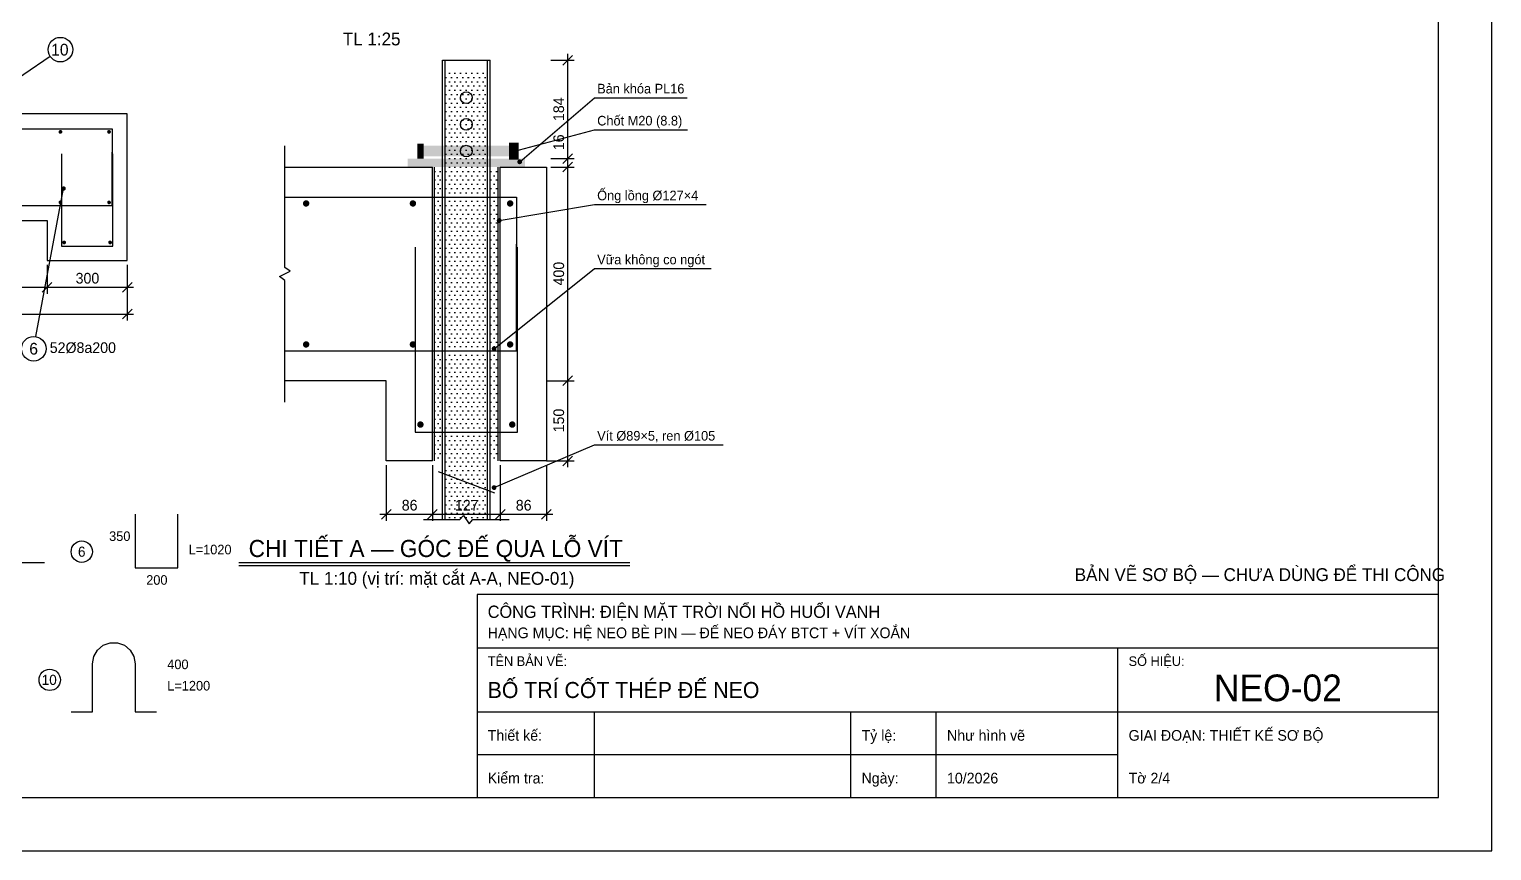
# Model space of a CAD drawing. Extents: x 0 to 45000, y 0 to 7425.
# Drawn here: x 15154 to 22000, y 0 to 3845 of the extents above; entities that cross this region are included whole.
import ezdxf

# ---------------------------------------------------------------- set-up
doc = ezdxf.new("R2010")
doc.units = 0
doc.header["$LTSCALE"] = 25
for name, color, linetype in [('BT', 7, 'CONTINUOUS'), ('BT_N', 7, 'CONTINUOUS'), ('BUN', 32, 'CONTINUOUS'), ('DIM', 8, 'CONTINUOUS'), ('KHUNG', 7, 'CONTINUOUS'), ('KHUNG_M', 7, 'CONTINUOUS'), ('TEXT', 7, 'CONTINUOUS'), ('THEP', 1, 'CONTINUOUS'), ('THEPHINH', 5, 'CONTINUOUS'), ('VUA', 8, 'CONTINUOUS')]:
    doc.layers.add(name, color=color, linetype=linetype)
doc.styles.add('VN', font='arial.ttf', dxfattribs={"width": 0.95})

msp = doc.modelspace()

# ---------------------------------------------------------------- linework, layer by layer
at = {"layer": 'BT'}
msp.add_line((16350, 3200), (17041.2, 3200), dxfattribs=at)
msp.add_lwpolyline([(12487.5, 2762.5), (12862.5, 2762.5), (12862.5, 2950), (15237.5, 2950), (15237.5, 2762.5), (15612.5, 2762.5), (15612.5, 3450), (12487.5, 3450)], close=True, dxfattribs=at)
for points in [[(17358.8, 3200), (17575, 3200), (17575, 1825), (17358.8, 1825)], [(17041.2, 1825), (16825, 1825), (16825, 2200), (16350, 2200)]]:
    msp.add_lwpolyline(points, dxfattribs=at)
at = {"layer": 'BT_N'}
msp.add_lwpolyline([(16350, 2100), (16350, 2670), (16325, 2687.5), (16375, 2712.5), (16350, 2730), (16350, 3300)], dxfattribs=at)
at = {"layer": 'BUN'}
for p, q in [((17575, 2200), (17700, 2200)), ((17575, 1825), (17700, 1825))]:
    msp.add_line(p, q, dxfattribs=at)
at = {"layer": 'DIM'}
for p, q in [((15252.5, 3717.7), (14987.5, 3537.5)), ((17595, 3700), (17705, 3700)), ((17652.5, 3677.5), (17697.5, 3722.5)), ((17675, 3210), (17675, 3730)), ((17450, 3225), (17800, 3525)), ((17800, 3525), (18234, 3525)), ((17425, 3275), (17800, 3375)), ((17800, 3375), (18234.9, 3375)), ((17595, 3240), (17705, 3240)), ((17595, 3240), (17705, 3240)), ((17652.5, 3217.5), (17697.5, 3262.5)), ((17652.5, 3217.5), (17697.5, 3262.5)), ((17652.5, 3177.5), (17697.5, 3222.5)), ((17652.5, 3177.5), (17697.5, 3222.5)), ((17675, 3170), (17675, 3270)), ((17675, 2170), (17675, 3230)), ((17595, 3200), (17705, 3200)), ((17595, 3200), (17705, 3200)), ((15185.6, 2406.5), (15315, 3100)), ((17353.8, 2950), (17800, 3025)), ((17800, 3025), (18322.1, 3025)), ((15237.5, 2742.5), (15237.5, 2607.5)), ((15237.5, 2742.5), (15237.5, 2607.5)), ((15612.5, 2742.5), (15612.5, 2607.5)), ((15612.5, 2742.5), (15612.5, 2482.5)), ((17330, 2350), (17800, 2725)), ((17800, 2725), (18345.6, 2725)), ((12832.5, 2637.5), (15267.5, 2637.5)), ((15207.5, 2637.5), (15642.5, 2637.5)), ((15215, 2615), (15260, 2660)), ((15215, 2615), (15260, 2660)), ((15590, 2615), (15635, 2660)), ((15590, 2490), (15635, 2535)), ((12457.5, 2512.5), (15642.5, 2512.5)), ((17595, 2200), (17705, 2200)), ((17595, 2200), (17705, 2200)), ((17652.5, 2177.5), (17697.5, 2222.5)), ((17652.5, 2177.5), (17697.5, 2222.5)), ((17675, 1795), (17675, 2230)), ((17330, 1700), (17800, 1900)), ((17800, 1900), (18401.9, 1900)), ((16825, 1805), (16825, 1545)), ((17041.2, 1805), (17041.2, 1545)), ((17041.2, 1805), (17041.2, 1545)), ((17358.8, 1805), (17358.8, 1545)), ((17358.8, 1805), (17358.8, 1545)), ((17575, 1805), (17575, 1545)), ((17595, 1825), (17705, 1825)), ((17652.5, 1802.5), (17697.5, 1847.5)), ((16795, 1575), (17071.2, 1575)), ((16802.5, 1552.5), (16847.5, 1597.5)), ((17011.2, 1575), (17388.8, 1575)), ((17018.8, 1552.5), (17063.8, 1597.5)), ((17018.8, 1552.5), (17063.8, 1597.5)), ((17328.8, 1575), (17605, 1575)), ((17336.2, 1552.5), (17381.2, 1597.5)), ((17336.2, 1552.5), (17381.2, 1597.5)), ((17552.5, 1552.5), (17597.5, 1597.5))]:
    msp.add_line(p, q, dxfattribs=at)
for points, const_width in [([(17430.6, 3275, 1), (17419.4, 3275, 1)], 11.2), ([(17455.6, 3225, 1), (17444.4, 3225, 1)], 11.2), ([(15320, 3100, 1), (15310, 3100, 1)], 10), ([(17359.4, 2950, 1), (17348.1, 2950, 1)], 11.2), ([(17335.6, 2350, 1), (17324.4, 2350, 1)], 11.2), ([(17335.6, 1700, 1), (17324.4, 1700, 1)], 11.2)]:
    msp.add_lwpolyline(points, format="xyb", close=True, dxfattribs=dict(at, const_width=const_width))
at = {"layer": 'KHUNG'}
for points in [[(12125, 250), (21750, 250), (21750, 7175), (12125, 7175)], [(17250, 250), (21750, 250), (21750, 1200), (17250, 1200)]]:
    msp.add_lwpolyline(points, close=True, dxfattribs=at)
at = {"layer": 'KHUNG_M'}
for p, q in [((17250, 950), (21750, 950)), ((20250, 250), (20250, 950)), ((17250, 650), (21750, 650)), ((17800, 250), (17800, 650)), ((19000, 250), (19000, 650)), ((19400, 250), (19400, 650)), ((17250, 450), (20250, 450))]:
    msp.add_line(p, q, dxfattribs=at)
msp.add_lwpolyline([(11500, 0), (22000, 0), (22000, 7425), (11500, 7425)], close=True, dxfattribs=at)
at = {"layer": 'TEXT'}
for p, q in [((16135.2, 1350), (17964.8, 1350)), ((16135.2, 1335), (17964.8, 1335))]:
    msp.add_line(p, q, dxfattribs=at)
for centre, radius in [((15300, 3750), 57.5), ((15175, 2350), 57.5), ((15400, 1400), 50), ((15250, 800), 50)]:
    msp.add_circle(centre, radius, dxfattribs=at)
at = {"layer": 'THEP'}
msp.add_line((14325, 1350), (15225, 1350), dxfattribs=at)
for points in [[(12557.5, 3130), (12557.5, 3380), (15542.5, 3380), (15542.5, 3130)], [(12557.5, 3270), (12557.5, 3020), (15542.5, 3020), (15542.5, 3270)], [(15305, 3262.5), (15305, 2830), (15545, 2830), (15545, 3262.5)], [(16350, 3060), (17435, 3060), (17435, 2560)], [(16350, 2340), (17435, 2340), (17435, 2840)], [(16960, 2825), (16960, 1960), (17440, 1960), (17440, 2825)], [(15650, 1575), (15650, 1325), (15850, 1325), (15850, 1575)], [(15350, 650), (15450, 650), (15450, 875), (15450, 875), (15456, 909.2), (15473.4, 939.3), (15500, 961.6), (15532.6, 973.5), (15567.4, 973.5), (15600, 961.6), (15626.6, 939.3), (15644, 909.2), (15650, 875), (15650, 875), (15650, 650), (15750, 650)]]:
    msp.add_lwpolyline(points, dxfattribs=at)
for points, const_width in [([(15304.4, 3365, 1), (15295.6, 3365, 1)], 8.75), ([(15531.9, 3365, 1), (15523.1, 3365, 1)], 8.75), ([(15304.4, 3035, 1), (15295.6, 3035, 1)], 8.75), ([(15531.9, 3035, 1), (15523.1, 3035, 1)], 8.75), ([(16457.5, 3030, 1), (16442.5, 3030, 1)], 15), ([(16957.5, 3030, 1), (16942.5, 3030, 1)], 15), ([(17412.5, 3030, 1), (17397.5, 3030, 1)], 15), ([(15321.9, 2847.5, 1), (15313.1, 2847.5, 1)], 8.75), ([(15536.9, 2847.5, 1), (15528.1, 2847.5, 1)], 8.75), ([(16457.5, 2370, 1), (16442.5, 2370, 1)], 15), ([(16957.5, 2370, 1), (16942.5, 2370, 1)], 15), ([(17412.5, 2370, 1), (17397.5, 2370, 1)], 15), ([(16992.5, 1995, 1), (16977.5, 1995, 1)], 15), ([(17422.5, 1995, 1), (17407.5, 1995, 1)], 15)]:
    msp.add_lwpolyline(points, format="xyb", close=True, dxfattribs=dict(at, const_width=const_width))
at = {"layer": 'THEPHINH'}
for p, q in [((17088.8, 1550), (17088.8, 3700)), ((17088.8, 3700), (17311.2, 3700)), ((17101.2, 1550), (17101.2, 3700)), ((17298.8, 1550), (17298.8, 3700)), ((17311.2, 1550), (17311.2, 3700)), ((17041.2, 1825), (17041.2, 3200)), ((17051.2, 1825), (17051.2, 3200)), ((17348.8, 1825), (17348.8, 3200)), ((17358.8, 1825), (17358.8, 3200)), ((17068.8, 1775), (17331.2, 1675))]:
    msp.add_line(p, q, dxfattribs=at)
msp.add_lwpolyline([(17000, 1550), (17170, 1550), (17187.5, 1570), (17212.5, 1530), (17230, 1550), (17400, 1550)], dxfattribs=at)
for centre in [(17200, 3525), (17200, 3400), (17200, 3275)]:
    msp.add_circle(centre, 27.5, dxfattribs=at)
for points in [[(16970, 3240), (17000, 3240), (16970, 3310), (17000, 3310)], [(17000, 3250), (17400, 3250), (17000, 3300), (17400, 3300)], [(17400, 3235), (17445, 3235), (17400, 3315), (17445, 3315)], [(16925, 3200), (17475, 3200), (16925, 3240), (17475, 3240)]]:
    msp.add_solid(points, dxfattribs=at)
at = {"layer": 'VUA'}
for p, q in [((17117.5, 3640), (17123.8, 3640)), ((17143.8, 3640), (17150, 3640)), ((17170, 3640), (17176.2, 3640)), ((17196.2, 3640), (17202.5, 3640)), ((17222.5, 3640), (17228.8, 3640)), ((17248.8, 3640), (17255, 3640)), ((17275, 3640), (17281.3, 3640)), ((17101.2, 3620), (17107.5, 3620)), ((17101.2, 3580), (17107.5, 3580)), ((17117.5, 3600), (17123.8, 3600)), ((17117.5, 3560), (17123.8, 3560)), ((17127.5, 3620), (17133.8, 3620)), ((17127.5, 3580), (17133.8, 3580)), ((17143.8, 3600), (17150, 3600)), ((17143.8, 3560), (17150, 3560)), ((17153.8, 3620), (17160, 3620)), ((17153.8, 3580), (17160, 3580)), ((17170, 3600), (17176.2, 3600)), ((17170, 3560), (17176.2, 3560)), ((17180, 3620), (17186.2, 3620)), ((17180, 3580), (17186.2, 3580)), ((17196.2, 3600), (17202.5, 3600)), ((17196.2, 3560), (17202.5, 3560)), ((17206.2, 3620), (17212.5, 3620)), ((17206.2, 3580), (17212.5, 3580)), ((17222.5, 3600), (17228.8, 3600)), ((17222.5, 3560), (17228.8, 3560)), ((17232.5, 3620), (17238.8, 3620)), ((17232.5, 3580), (17238.8, 3580)), ((17248.8, 3600), (17255, 3600)), ((17248.8, 3560), (17255, 3560)), ((17258.8, 3620), (17265, 3620)), ((17258.8, 3580), (17265, 3580)), ((17275, 3600), (17281.3, 3600)), ((17275, 3560), (17281.3, 3560)), ((17285, 3620), (17291.3, 3620)), ((17285, 3580), (17291.3, 3580)), ((17101.2, 3540), (17107.5, 3540)), ((17101.2, 3500), (17107.5, 3500)), ((17117.5, 3520), (17123.8, 3520)), ((17127.5, 3540), (17133.8, 3540)), ((17127.5, 3500), (17133.8, 3500)), ((17143.8, 3520), (17150, 3520)), ((17153.8, 3540), (17160, 3540)), ((17153.8, 3500), (17160, 3500)), ((17170, 3520), (17176.2, 3520)), ((17180, 3540), (17186.2, 3540)), ((17180, 3500), (17186.2, 3500)), ((17196.2, 3520), (17202.5, 3520)), ((17206.2, 3540), (17212.5, 3540)), ((17206.2, 3500), (17212.5, 3500)), ((17222.5, 3520), (17228.8, 3520)), ((17232.5, 3540), (17238.8, 3540)), ((17232.5, 3500), (17238.8, 3500)), ((17248.8, 3520), (17255, 3520)), ((17258.8, 3540), (17265, 3540)), ((17258.8, 3500), (17265, 3500)), ((17275, 3520), (17281.3, 3520)), ((17285, 3540), (17291.3, 3540)), ((17285, 3500), (17291.3, 3500)), ((17101.2, 3460), (17107.5, 3460)), ((17117.5, 3480), (17123.8, 3480)), ((17117.5, 3440), (17123.8, 3440)), ((17127.5, 3460), (17133.8, 3460)), ((17143.8, 3480), (17150, 3480)), ((17143.8, 3440), (17150, 3440)), ((17153.8, 3460), (17160, 3460)), ((17170, 3480), (17176.2, 3480)), ((17170, 3440), (17176.2, 3440)), ((17180, 3460), (17186.2, 3460)), ((17196.2, 3480), (17202.5, 3480)), ((17196.2, 3440), (17202.5, 3440)), ((17206.2, 3460), (17212.5, 3460)), ((17222.5, 3480), (17228.8, 3480)), ((17222.5, 3440), (17228.8, 3440)), ((17232.5, 3460), (17238.8, 3460)), ((17248.8, 3480), (17255, 3480)), ((17248.8, 3440), (17255, 3440)), ((17258.8, 3460), (17265, 3460)), ((17275, 3480), (17281.3, 3480)), ((17275, 3440), (17281.3, 3440)), ((17285, 3460), (17291.3, 3460)), ((17101.2, 3420), (17107.5, 3420)), ((17101.2, 3380), (17107.5, 3380)), ((17117.5, 3400), (17123.8, 3400)), ((17117.5, 3360), (17123.8, 3360)), ((17127.5, 3420), (17133.8, 3420)), ((17127.5, 3380), (17133.8, 3380)), ((17143.8, 3400), (17150, 3400)), ((17143.8, 3360), (17150, 3360)), ((17153.8, 3420), (17160, 3420)), ((17153.8, 3380), (17160, 3380)), ((17170, 3400), (17176.2, 3400)), ((17170, 3360), (17176.2, 3360)), ((17180, 3420), (17186.2, 3420)), ((17180, 3380), (17186.2, 3380)), ((17196.2, 3400), (17202.5, 3400)), ((17196.2, 3360), (17202.5, 3360)), ((17206.2, 3420), (17212.5, 3420)), ((17206.2, 3380), (17212.5, 3380)), ((17222.5, 3400), (17228.8, 3400)), ((17222.5, 3360), (17228.8, 3360)), ((17232.5, 3420), (17238.8, 3420)), ((17232.5, 3380), (17238.8, 3380)), ((17248.8, 3400), (17255, 3400)), ((17248.8, 3360), (17255, 3360)), ((17258.8, 3420), (17265, 3420)), ((17258.8, 3380), (17265, 3380)), ((17275, 3400), (17281.3, 3400)), ((17275, 3360), (17281.3, 3360)), ((17285, 3420), (17291.3, 3420)), ((17285, 3380), (17291.3, 3380)), ((17101.2, 3340), (17107.5, 3340)), ((17101.2, 3300), (17107.5, 3300)), ((17117.5, 3320), (17123.8, 3320)), ((17127.5, 3340), (17133.8, 3340)), ((17127.5, 3300), (17133.8, 3300)), ((17143.8, 3320), (17150, 3320)), ((17153.8, 3340), (17160, 3340)), ((17153.8, 3300), (17160, 3300)), ((17170, 3320), (17176.2, 3320)), ((17180, 3340), (17186.2, 3340)), ((17180, 3300), (17186.2, 3300)), ((17196.2, 3320), (17202.5, 3320)), ((17206.2, 3340), (17212.5, 3340)), ((17206.2, 3300), (17212.5, 3300)), ((17222.5, 3320), (17228.8, 3320)), ((17232.5, 3340), (17238.8, 3340)), ((17232.5, 3300), (17238.8, 3300)), ((17248.8, 3320), (17255, 3320)), ((17258.8, 3340), (17265, 3340)), ((17258.8, 3300), (17265, 3300)), ((17275, 3320), (17281.3, 3320)), ((17285, 3340), (17291.3, 3340)), ((17285, 3300), (17291.3, 3300)), ((17101.2, 3260), (17107.5, 3260)), ((17101.2, 3220), (17107.5, 3220)), ((17117.5, 3280), (17123.8, 3280)), ((17117.5, 3240), (17123.8, 3240)), ((17127.5, 3260), (17133.8, 3260)), ((17127.5, 3220), (17133.8, 3220)), ((17143.8, 3280), (17150, 3280)), ((17143.8, 3240), (17150, 3240)), ((17153.8, 3260), (17160, 3260)), ((17153.8, 3220), (17160, 3220)), ((17170, 3280), (17176.2, 3280)), ((17170, 3240), (17176.2, 3240)), ((17180, 3260), (17186.2, 3260)), ((17180, 3220), (17186.2, 3220)), ((17196.2, 3280), (17202.5, 3280)), ((17196.2, 3240), (17202.5, 3240)), ((17206.2, 3260), (17212.5, 3260)), ((17206.2, 3220), (17212.5, 3220)), ((17222.5, 3280), (17228.8, 3280)), ((17222.5, 3240), (17228.8, 3240)), ((17232.5, 3260), (17238.8, 3260)), ((17232.5, 3220), (17238.8, 3220)), ((17248.8, 3280), (17255, 3280)), ((17248.8, 3240), (17255, 3240)), ((17258.8, 3260), (17265, 3260)), ((17258.8, 3220), (17265, 3220)), ((17275, 3280), (17281.3, 3280)), ((17275, 3240), (17281.3, 3240)), ((17285, 3260), (17291.3, 3260)), ((17285, 3220), (17291.3, 3220)), ((17051.2, 3180), (17055, 3180)), ((17065, 3160), (17071.2, 3160)), ((17075, 3180), (17081.2, 3180)), ((17101.2, 3180), (17107.5, 3180)), ((17117.5, 3200), (17123.8, 3200)), ((17117.5, 3160), (17123.8, 3160)), ((17127.5, 3180), (17133.8, 3180)), ((17143.8, 3200), (17150, 3200)), ((17143.8, 3160), (17150, 3160)), ((17153.8, 3180), (17160, 3180)), ((17170, 3200), (17176.2, 3200)), ((17170, 3160), (17176.2, 3160)), ((17180, 3180), (17186.2, 3180)), ((17196.2, 3200), (17202.5, 3200)), ((17196.2, 3160), (17202.5, 3160)), ((17206.2, 3180), (17212.5, 3180)), ((17222.5, 3200), (17228.8, 3200)), ((17222.5, 3160), (17228.8, 3160)), ((17232.5, 3180), (17238.8, 3180)), ((17248.8, 3200), (17255, 3200)), ((17248.8, 3160), (17255, 3160)), ((17258.8, 3180), (17265, 3180)), ((17275, 3200), (17281.3, 3200)), ((17275, 3160), (17281.3, 3160)), ((17285, 3180), (17291.3, 3180)), ((17311.2, 3180), (17317.5, 3180)), ((17327.5, 3160), (17333.8, 3160)), ((17337.5, 3180), (17343.8, 3180)), ((17051.2, 3140), (17055, 3140)), ((17051.2, 3100), (17055, 3100)), ((17065, 3120), (17071.2, 3120)), ((17075, 3140), (17081.2, 3140)), ((17075, 3100), (17081.2, 3100)), ((17101.2, 3140), (17107.5, 3140)), ((17101.2, 3100), (17107.5, 3100)), ((17117.5, 3120), (17123.8, 3120)), ((17127.5, 3140), (17133.8, 3140)), ((17127.5, 3100), (17133.8, 3100)), ((17143.8, 3120), (17150, 3120)), ((17153.8, 3140), (17160, 3140)), ((17153.8, 3100), (17160, 3100)), ((17170, 3120), (17176.2, 3120)), ((17180, 3140), (17186.2, 3140)), ((17180, 3100), (17186.2, 3100)), ((17196.2, 3120), (17202.5, 3120)), ((17206.2, 3140), (17212.5, 3140)), ((17206.2, 3100), (17212.5, 3100)), ((17222.5, 3120), (17228.8, 3120)), ((17232.5, 3140), (17238.8, 3140)), ((17232.5, 3100), (17238.8, 3100)), ((17248.8, 3120), (17255, 3120)), ((17258.8, 3140), (17265, 3140)), ((17258.8, 3100), (17265, 3100)), ((17275, 3120), (17281.3, 3120)), ((17285, 3140), (17291.3, 3140)), ((17285, 3100), (17291.3, 3100)), ((17311.2, 3140), (17317.5, 3140)), ((17311.2, 3100), (17317.5, 3100)), ((17327.5, 3120), (17333.8, 3120)), ((17337.5, 3140), (17343.8, 3140)), ((17337.5, 3100), (17343.8, 3100)), ((17051.2, 3060), (17055, 3060)), ((17051.2, 3020), (17055, 3020)), ((17065, 3080), (17071.2, 3080)), ((17065, 3040), (17071.2, 3040)), ((17075, 3060), (17081.2, 3060)), ((17075, 3020), (17081.2, 3020)), ((17101.2, 3060), (17107.5, 3060)), ((17101.2, 3020), (17107.5, 3020)), ((17117.5, 3080), (17123.8, 3080)), ((17117.5, 3040), (17123.8, 3040)), ((17127.5, 3060), (17133.8, 3060)), ((17127.5, 3020), (17133.8, 3020)), ((17143.8, 3080), (17150, 3080)), ((17143.8, 3040), (17150, 3040)), ((17153.8, 3060), (17160, 3060)), ((17153.8, 3020), (17160, 3020)), ((17170, 3080), (17176.2, 3080)), ((17170, 3040), (17176.2, 3040)), ((17180, 3060), (17186.2, 3060)), ((17180, 3020), (17186.2, 3020)), ((17196.2, 3080), (17202.5, 3080)), ((17196.2, 3040), (17202.5, 3040)), ((17206.2, 3060), (17212.5, 3060)), ((17206.2, 3020), (17212.5, 3020)), ((17222.5, 3080), (17228.8, 3080)), ((17222.5, 3040), (17228.8, 3040)), ((17232.5, 3060), (17238.8, 3060)), ((17232.5, 3020), (17238.8, 3020)), ((17248.8, 3080), (17255, 3080)), ((17248.8, 3040), (17255, 3040)), ((17258.8, 3060), (17265, 3060)), ((17258.8, 3020), (17265, 3020)), ((17275, 3080), (17281.3, 3080)), ((17275, 3040), (17281.3, 3040)), ((17285, 3060), (17291.3, 3060)), ((17285, 3020), (17291.3, 3020)), ((17311.2, 3060), (17317.5, 3060)), ((17311.2, 3020), (17317.5, 3020)), ((17327.5, 3080), (17333.8, 3080)), ((17327.5, 3040), (17333.8, 3040)), ((17337.5, 3060), (17343.8, 3060)), ((17337.5, 3020), (17343.8, 3020)), ((17051.2, 2980), (17055, 2980)), ((17065, 3000), (17071.2, 3000)), ((17065, 2960), (17071.2, 2960)), ((17075, 2980), (17081.2, 2980)), ((17101.2, 2980), (17107.5, 2980)), ((17117.5, 3000), (17123.8, 3000)), ((17117.5, 2960), (17123.8, 2960)), ((17127.5, 2980), (17133.8, 2980)), ((17143.8, 3000), (17150, 3000)), ((17143.8, 2960), (17150, 2960)), ((17153.8, 2980), (17160, 2980)), ((17170, 3000), (17176.2, 3000)), ((17170, 2960), (17176.2, 2960)), ((17180, 2980), (17186.2, 2980)), ((17196.2, 3000), (17202.5, 3000)), ((17196.2, 2960), (17202.5, 2960)), ((17206.2, 2980), (17212.5, 2980)), ((17222.5, 3000), (17228.8, 3000)), ((17222.5, 2960), (17228.8, 2960)), ((17232.5, 2980), (17238.8, 2980)), ((17248.8, 3000), (17255, 3000)), ((17248.8, 2960), (17255, 2960)), ((17258.8, 2980), (17265, 2980)), ((17275, 3000), (17281.3, 3000)), ((17275, 2960), (17281.3, 2960)), ((17285, 2980), (17291.3, 2980)), ((17311.2, 2980), (17317.5, 2980)), ((17327.5, 3000), (17333.8, 3000)), ((17327.5, 2960), (17333.8, 2960)), ((17337.5, 2980), (17343.8, 2980)), ((17051.2, 2940), (17055, 2940)), ((17051.2, 2900), (17055, 2900)), ((17065, 2920), (17071.2, 2920)), ((17065, 2880), (17071.2, 2880)), ((17075, 2940), (17081.2, 2940)), ((17075, 2900), (17081.2, 2900)), ((17101.2, 2940), (17107.5, 2940)), ((17101.2, 2900), (17107.5, 2900)), ((17117.5, 2920), (17123.8, 2920)), ((17117.5, 2880), (17123.8, 2880)), ((17127.5, 2940), (17133.8, 2940)), ((17127.5, 2900), (17133.8, 2900)), ((17143.8, 2920), (17150, 2920)), ((17143.8, 2880), (17150, 2880)), ((17153.8, 2940), (17160, 2940)), ((17153.8, 2900), (17160, 2900)), ((17170, 2920), (17176.2, 2920)), ((17170, 2880), (17176.2, 2880)), ((17180, 2940), (17186.2, 2940)), ((17180, 2900), (17186.2, 2900)), ((17196.2, 2920), (17202.5, 2920)), ((17196.2, 2880), (17202.5, 2880)), ((17206.2, 2940), (17212.5, 2940)), ((17206.2, 2900), (17212.5, 2900)), ((17222.5, 2920), (17228.8, 2920)), ((17222.5, 2880), (17228.8, 2880)), ((17232.5, 2940), (17238.8, 2940)), ((17232.5, 2900), (17238.8, 2900)), ((17248.8, 2920), (17255, 2920)), ((17248.8, 2880), (17255, 2880)), ((17258.8, 2940), (17265, 2940)), ((17258.8, 2900), (17265, 2900)), ((17275, 2920), (17281.3, 2920)), ((17275, 2880), (17281.3, 2880)), ((17285, 2940), (17291.3, 2940)), ((17285, 2900), (17291.3, 2900)), ((17311.2, 2940), (17317.5, 2940)), ((17311.2, 2900), (17317.5, 2900)), ((17327.5, 2920), (17333.8, 2920)), ((17327.5, 2880), (17333.8, 2880)), ((17337.5, 2940), (17343.8, 2940)), ((17337.5, 2900), (17343.8, 2900)), ((17051.2, 2860), (17055, 2860)), ((17051.2, 2820), (17055, 2820)), ((17065, 2840), (17071.2, 2840)), ((17075, 2860), (17081.2, 2860)), ((17075, 2820), (17081.2, 2820)), ((17101.2, 2860), (17107.5, 2860)), ((17101.2, 2820), (17107.5, 2820)), ((17117.5, 2840), (17123.8, 2840)), ((17127.5, 2860), (17133.8, 2860)), ((17127.5, 2820), (17133.8, 2820)), ((17143.8, 2840), (17150, 2840)), ((17153.8, 2860), (17160, 2860)), ((17153.8, 2820), (17160, 2820)), ((17170, 2840), (17176.2, 2840)), ((17180, 2860), (17186.2, 2860)), ((17180, 2820), (17186.2, 2820)), ((17196.2, 2840), (17202.5, 2840)), ((17206.2, 2860), (17212.5, 2860)), ((17206.2, 2820), (17212.5, 2820)), ((17222.5, 2840), (17228.8, 2840)), ((17232.5, 2860), (17238.8, 2860)), ((17232.5, 2820), (17238.8, 2820)), ((17248.8, 2840), (17255, 2840)), ((17258.8, 2860), (17265, 2860)), ((17258.8, 2820), (17265, 2820)), ((17275, 2840), (17281.3, 2840)), ((17285, 2860), (17291.3, 2860)), ((17285, 2820), (17291.3, 2820)), ((17311.2, 2860), (17317.5, 2860)), ((17311.2, 2820), (17317.5, 2820)), ((17327.5, 2840), (17333.8, 2840)), ((17337.5, 2860), (17343.8, 2860)), ((17337.5, 2820), (17343.8, 2820)), ((17051.2, 2780), (17055, 2780)), ((17051.2, 2740), (17055, 2740)), ((17065, 2800), (17071.2, 2800)), ((17065, 2760), (17071.2, 2760)), ((17075, 2780), (17081.2, 2780)), ((17075, 2740), (17081.2, 2740)), ((17101.2, 2780), (17107.5, 2780)), ((17101.2, 2740), (17107.5, 2740)), ((17117.5, 2800), (17123.8, 2800)), ((17117.5, 2760), (17123.8, 2760)), ((17127.5, 2780), (17133.8, 2780)), ((17127.5, 2740), (17133.8, 2740)), ((17143.8, 2800), (17150, 2800)), ((17143.8, 2760), (17150, 2760)), ((17153.8, 2780), (17160, 2780)), ((17153.8, 2740), (17160, 2740)), ((17170, 2800), (17176.2, 2800)), ((17170, 2760), (17176.2, 2760)), ((17180, 2780), (17186.2, 2780)), ((17180, 2740), (17186.2, 2740)), ((17196.2, 2800), (17202.5, 2800)), ((17196.2, 2760), (17202.5, 2760)), ((17206.2, 2780), (17212.5, 2780)), ((17206.2, 2740), (17212.5, 2740)), ((17222.5, 2800), (17228.8, 2800)), ((17222.5, 2760), (17228.8, 2760)), ((17232.5, 2780), (17238.8, 2780)), ((17232.5, 2740), (17238.8, 2740)), ((17248.8, 2800), (17255, 2800)), ((17248.8, 2760), (17255, 2760)), ((17258.8, 2780), (17265, 2780)), ((17258.8, 2740), (17265, 2740)), ((17275, 2800), (17281.3, 2800)), ((17275, 2760), (17281.3, 2760)), ((17285, 2780), (17291.3, 2780)), ((17285, 2740), (17291.3, 2740)), ((17311.2, 2780), (17317.5, 2780)), ((17311.2, 2740), (17317.5, 2740)), ((17327.5, 2800), (17333.8, 2800)), ((17327.5, 2760), (17333.8, 2760)), ((17337.5, 2780), (17343.8, 2780)), ((17337.5, 2740), (17343.8, 2740)), ((17051.2, 2700), (17055, 2700)), ((17065, 2720), (17071.2, 2720)), ((17065, 2680), (17071.2, 2680)), ((17075, 2700), (17081.2, 2700)), ((17101.2, 2700), (17107.5, 2700)), ((17117.5, 2720), (17123.8, 2720)), ((17117.5, 2680), (17123.8, 2680)), ((17127.5, 2700), (17133.8, 2700)), ((17143.8, 2720), (17150, 2720)), ((17143.8, 2680), (17150, 2680)), ((17153.8, 2700), (17160, 2700)), ((17170, 2720), (17176.2, 2720)), ((17170, 2680), (17176.2, 2680)), ((17180, 2700), (17186.2, 2700)), ((17196.2, 2720), (17202.5, 2720)), ((17196.2, 2680), (17202.5, 2680)), ((17206.2, 2700), (17212.5, 2700)), ((17222.5, 2720), (17228.8, 2720)), ((17222.5, 2680), (17228.8, 2680)), ((17232.5, 2700), (17238.8, 2700)), ((17248.8, 2720), (17255, 2720)), ((17248.8, 2680), (17255, 2680)), ((17258.8, 2700), (17265, 2700)), ((17275, 2720), (17281.3, 2720)), ((17275, 2680), (17281.3, 2680)), ((17285, 2700), (17291.3, 2700)), ((17311.2, 2700), (17317.5, 2700)), ((17327.5, 2720), (17333.8, 2720)), ((17327.5, 2680), (17333.8, 2680)), ((17337.5, 2700), (17343.8, 2700)), ((17051.2, 2660), (17055, 2660)), ((17051.2, 2620), (17055, 2620)), ((17065, 2640), (17071.2, 2640)), ((17075, 2660), (17081.2, 2660)), ((17075, 2620), (17081.2, 2620)), ((17101.2, 2660), (17107.5, 2660)), ((17101.2, 2620), (17107.5, 2620)), ((17117.5, 2640), (17123.8, 2640)), ((17127.5, 2660), (17133.8, 2660)), ((17127.5, 2620), (17133.8, 2620)), ((17143.8, 2640), (17150, 2640)), ((17153.8, 2660), (17160, 2660)), ((17153.8, 2620), (17160, 2620)), ((17170, 2640), (17176.2, 2640)), ((17180, 2660), (17186.2, 2660)), ((17180, 2620), (17186.2, 2620)), ((17196.2, 2640), (17202.5, 2640)), ((17206.2, 2660), (17212.5, 2660)), ((17206.2, 2620), (17212.5, 2620)), ((17222.5, 2640), (17228.8, 2640)), ((17232.5, 2660), (17238.8, 2660)), ((17232.5, 2620), (17238.8, 2620)), ((17248.8, 2640), (17255, 2640)), ((17258.8, 2660), (17265, 2660)), ((17258.8, 2620), (17265, 2620)), ((17275, 2640), (17281.3, 2640)), ((17285, 2660), (17291.3, 2660)), ((17285, 2620), (17291.3, 2620)), ((17311.2, 2660), (17317.5, 2660)), ((17311.2, 2620), (17317.5, 2620)), ((17327.5, 2640), (17333.8, 2640)), ((17337.5, 2660), (17343.8, 2660)), ((17337.5, 2620), (17343.8, 2620)), ((17051.2, 2580), (17055, 2580)), ((17051.2, 2540), (17055, 2540)), ((17065, 2600), (17071.2, 2600)), ((17065, 2560), (17071.2, 2560)), ((17075, 2580), (17081.2, 2580)), ((17075, 2540), (17081.2, 2540)), ((17101.2, 2580), (17107.5, 2580)), ((17101.2, 2540), (17107.5, 2540)), ((17117.5, 2600), (17123.8, 2600)), ((17117.5, 2560), (17123.8, 2560)), ((17127.5, 2580), (17133.8, 2580)), ((17127.5, 2540), (17133.8, 2540)), ((17143.8, 2600), (17150, 2600)), ((17143.8, 2560), (17150, 2560)), ((17153.8, 2580), (17160, 2580)), ((17153.8, 2540), (17160, 2540)), ((17170, 2600), (17176.2, 2600)), ((17170, 2560), (17176.2, 2560)), ((17180, 2580), (17186.2, 2580)), ((17180, 2540), (17186.2, 2540)), ((17196.2, 2600), (17202.5, 2600)), ((17196.2, 2560), (17202.5, 2560)), ((17206.2, 2580), (17212.5, 2580)), ((17206.2, 2540), (17212.5, 2540)), ((17222.5, 2600), (17228.8, 2600)), ((17222.5, 2560), (17228.8, 2560)), ((17232.5, 2580), (17238.8, 2580)), ((17232.5, 2540), (17238.8, 2540)), ((17248.8, 2600), (17255, 2600)), ((17248.8, 2560), (17255, 2560)), ((17258.8, 2580), (17265, 2580)), ((17258.8, 2540), (17265, 2540)), ((17275, 2600), (17281.3, 2600)), ((17275, 2560), (17281.3, 2560)), ((17285, 2580), (17291.3, 2580)), ((17285, 2540), (17291.3, 2540)), ((17311.2, 2580), (17317.5, 2580)), ((17311.2, 2540), (17317.5, 2540)), ((17327.5, 2600), (17333.8, 2600)), ((17327.5, 2560), (17333.8, 2560)), ((17337.5, 2580), (17343.8, 2580)), ((17337.5, 2540), (17343.8, 2540)), ((17051.2, 2500), (17055, 2500)), ((17065, 2520), (17071.2, 2520)), ((17065, 2480), (17071.2, 2480)), ((17075, 2500), (17081.2, 2500)), ((17101.2, 2500), (17107.5, 2500)), ((17117.5, 2520), (17123.8, 2520)), ((17117.5, 2480), (17123.8, 2480)), ((17127.5, 2500), (17133.8, 2500)), ((17143.8, 2520), (17150, 2520)), ((17143.8, 2480), (17150, 2480)), ((17153.8, 2500), (17160, 2500)), ((17170, 2520), (17176.2, 2520)), ((17170, 2480), (17176.2, 2480)), ((17180, 2500), (17186.2, 2500)), ((17196.2, 2520), (17202.5, 2520)), ((17196.2, 2480), (17202.5, 2480)), ((17206.2, 2500), (17212.5, 2500)), ((17222.5, 2520), (17228.8, 2520)), ((17222.5, 2480), (17228.8, 2480)), ((17232.5, 2500), (17238.8, 2500)), ((17248.8, 2520), (17255, 2520)), ((17248.8, 2480), (17255, 2480)), ((17258.8, 2500), (17265, 2500)), ((17275, 2520), (17281.3, 2520)), ((17275, 2480), (17281.3, 2480)), ((17285, 2500), (17291.3, 2500)), ((17311.2, 2500), (17317.5, 2500)), ((17327.5, 2520), (17333.8, 2520)), ((17327.5, 2480), (17333.8, 2480)), ((17337.5, 2500), (17343.8, 2500)), ((17051.2, 2460), (17055, 2460)), ((17051.2, 2420), (17055, 2420)), ((17065, 2440), (17071.2, 2440)), ((17065, 2400), (17071.2, 2400)), ((17075, 2460), (17081.2, 2460)), ((17075, 2420), (17081.2, 2420)), ((17101.2, 2460), (17107.5, 2460)), ((17101.2, 2420), (17107.5, 2420)), ((17117.5, 2440), (17123.8, 2440)), ((17117.5, 2400), (17123.8, 2400)), ((17127.5, 2460), (17133.8, 2460)), ((17127.5, 2420), (17133.8, 2420)), ((17143.8, 2440), (17150, 2440)), ((17143.8, 2400), (17150, 2400)), ((17153.8, 2460), (17160, 2460)), ((17153.8, 2420), (17160, 2420)), ((17170, 2440), (17176.2, 2440)), ((17170, 2400), (17176.2, 2400)), ((17180, 2460), (17186.2, 2460)), ((17180, 2420), (17186.2, 2420)), ((17196.2, 2440), (17202.5, 2440)), ((17196.2, 2400), (17202.5, 2400)), ((17206.2, 2460), (17212.5, 2460)), ((17206.2, 2420), (17212.5, 2420)), ((17222.5, 2440), (17228.8, 2440)), ((17222.5, 2400), (17228.8, 2400)), ((17232.5, 2460), (17238.8, 2460)), ((17232.5, 2420), (17238.8, 2420)), ((17248.8, 2440), (17255, 2440)), ((17248.8, 2400), (17255, 2400)), ((17258.8, 2460), (17265, 2460)), ((17258.8, 2420), (17265, 2420)), ((17275, 2440), (17281.3, 2440)), ((17275, 2400), (17281.3, 2400)), ((17285, 2460), (17291.3, 2460)), ((17285, 2420), (17291.3, 2420)), ((17311.2, 2460), (17317.5, 2460)), ((17311.2, 2420), (17317.5, 2420)), ((17327.5, 2440), (17333.8, 2440)), ((17327.5, 2400), (17333.8, 2400)), ((17337.5, 2460), (17343.8, 2460)), ((17337.5, 2420), (17343.8, 2420)), ((17051.2, 2380), (17055, 2380)), ((17051.2, 2340), (17055, 2340)), ((17065, 2360), (17071.2, 2360)), ((17075, 2380), (17081.2, 2380)), ((17075, 2340), (17081.2, 2340)), ((17101.2, 2380), (17107.5, 2380)), ((17101.2, 2340), (17107.5, 2340)), ((17117.5, 2360), (17123.8, 2360)), ((17127.5, 2380), (17133.8, 2380)), ((17127.5, 2340), (17133.8, 2340)), ((17143.8, 2360), (17150, 2360)), ((17153.8, 2380), (17160, 2380)), ((17153.8, 2340), (17160, 2340)), ((17170, 2360), (17176.2, 2360)), ((17180, 2380), (17186.2, 2380)), ((17180, 2340), (17186.2, 2340)), ((17196.2, 2360), (17202.5, 2360)), ((17206.2, 2380), (17212.5, 2380)), ((17206.2, 2340), (17212.5, 2340)), ((17222.5, 2360), (17228.8, 2360)), ((17232.5, 2380), (17238.8, 2380)), ((17232.5, 2340), (17238.8, 2340)), ((17248.8, 2360), (17255, 2360)), ((17258.8, 2380), (17265, 2380)), ((17258.8, 2340), (17265, 2340)), ((17275, 2360), (17281.3, 2360)), ((17285, 2380), (17291.3, 2380)), ((17285, 2340), (17291.3, 2340)), ((17311.2, 2380), (17317.5, 2380)), ((17311.2, 2340), (17317.5, 2340)), ((17327.5, 2360), (17333.8, 2360)), ((17337.5, 2380), (17343.8, 2380)), ((17337.5, 2340), (17343.8, 2340)), ((17051.2, 2300), (17055, 2300)), ((17051.2, 2260), (17055, 2260)), ((17065, 2320), (17071.2, 2320)), ((17065, 2280), (17071.2, 2280)), ((17075, 2300), (17081.2, 2300)), ((17075, 2260), (17081.2, 2260)), ((17101.2, 2300), (17107.5, 2300)), ((17101.2, 2260), (17107.5, 2260)), ((17117.5, 2320), (17123.8, 2320)), ((17117.5, 2280), (17123.8, 2280)), ((17127.5, 2300), (17133.8, 2300)), ((17127.5, 2260), (17133.8, 2260)), ((17143.8, 2320), (17150, 2320)), ((17143.8, 2280), (17150, 2280)), ((17153.8, 2300), (17160, 2300)), ((17153.8, 2260), (17160, 2260)), ((17170, 2320), (17176.2, 2320)), ((17170, 2280), (17176.2, 2280)), ((17180, 2300), (17186.2, 2300)), ((17180, 2260), (17186.2, 2260)), ((17196.2, 2320), (17202.5, 2320)), ((17196.2, 2280), (17202.5, 2280)), ((17206.2, 2300), (17212.5, 2300)), ((17206.2, 2260), (17212.5, 2260)), ((17222.5, 2320), (17228.8, 2320)), ((17222.5, 2280), (17228.8, 2280)), ((17232.5, 2300), (17238.8, 2300)), ((17232.5, 2260), (17238.8, 2260)), ((17248.8, 2320), (17255, 2320)), ((17248.8, 2280), (17255, 2280)), ((17258.8, 2300), (17265, 2300)), ((17258.8, 2260), (17265, 2260)), ((17275, 2320), (17281.3, 2320)), ((17275, 2280), (17281.3, 2280)), ((17285, 2300), (17291.3, 2300)), ((17285, 2260), (17291.3, 2260)), ((17311.2, 2300), (17317.5, 2300)), ((17311.2, 2260), (17317.5, 2260)), ((17327.5, 2320), (17333.8, 2320)), ((17327.5, 2280), (17333.8, 2280)), ((17337.5, 2300), (17343.8, 2300)), ((17337.5, 2260), (17343.8, 2260)), ((17051.2, 2220), (17055, 2220)), ((17065, 2240), (17071.2, 2240)), ((17065, 2200), (17071.2, 2200)), ((17075, 2220), (17081.2, 2220)), ((17101.2, 2220), (17107.5, 2220)), ((17117.5, 2240), (17123.8, 2240)), ((17117.5, 2200), (17123.8, 2200)), ((17127.5, 2220), (17133.8, 2220)), ((17143.8, 2240), (17150, 2240)), ((17143.8, 2200), (17150, 2200)), ((17153.8, 2220), (17160, 2220)), ((17170, 2240), (17176.2, 2240)), ((17170, 2200), (17176.2, 2200)), ((17180, 2220), (17186.2, 2220)), ((17196.2, 2240), (17202.5, 2240)), ((17196.2, 2200), (17202.5, 2200)), ((17206.2, 2220), (17212.5, 2220)), ((17222.5, 2240), (17228.8, 2240)), ((17222.5, 2200), (17228.8, 2200)), ((17232.5, 2220), (17238.8, 2220)), ((17248.8, 2240), (17255, 2240)), ((17248.8, 2200), (17255, 2200)), ((17258.8, 2220), (17265, 2220)), ((17275, 2240), (17281.3, 2240)), ((17275, 2200), (17281.3, 2200)), ((17285, 2220), (17291.3, 2220)), ((17311.2, 2220), (17317.5, 2220)), ((17327.5, 2240), (17333.8, 2240)), ((17327.5, 2200), (17333.8, 2200)), ((17337.5, 2220), (17343.8, 2220)), ((17051.2, 2180), (17055, 2180)), ((17051.2, 2140), (17055, 2140)), ((17065, 2160), (17071.2, 2160)), ((17075, 2180), (17081.2, 2180)), ((17075, 2140), (17081.2, 2140)), ((17101.2, 2180), (17107.5, 2180)), ((17101.2, 2140), (17107.5, 2140)), ((17117.5, 2160), (17123.8, 2160)), ((17127.5, 2180), (17133.8, 2180)), ((17127.5, 2140), (17133.8, 2140)), ((17143.8, 2160), (17150, 2160)), ((17153.8, 2180), (17160, 2180)), ((17153.8, 2140), (17160, 2140)), ((17170, 2160), (17176.2, 2160)), ((17180, 2180), (17186.2, 2180)), ((17180, 2140), (17186.2, 2140)), ((17196.2, 2160), (17202.5, 2160)), ((17206.2, 2180), (17212.5, 2180)), ((17206.2, 2140), (17212.5, 2140)), ((17222.5, 2160), (17228.8, 2160)), ((17232.5, 2180), (17238.8, 2180)), ((17232.5, 2140), (17238.8, 2140)), ((17248.8, 2160), (17255, 2160)), ((17258.8, 2180), (17265, 2180)), ((17258.8, 2140), (17265, 2140)), ((17275, 2160), (17281.3, 2160)), ((17285, 2180), (17291.3, 2180)), ((17285, 2140), (17291.3, 2140)), ((17311.2, 2180), (17317.5, 2180)), ((17311.2, 2140), (17317.5, 2140)), ((17327.5, 2160), (17333.8, 2160)), ((17337.5, 2180), (17343.8, 2180)), ((17337.5, 2140), (17343.8, 2140)), ((17051.2, 2100), (17055, 2100)), ((17051.2, 2060), (17055, 2060)), ((17065, 2120), (17071.2, 2120)), ((17065, 2080), (17071.2, 2080)), ((17075, 2100), (17081.2, 2100)), ((17075, 2060), (17081.2, 2060)), ((17101.2, 2100), (17107.5, 2100)), ((17101.2, 2060), (17107.5, 2060)), ((17117.5, 2120), (17123.8, 2120)), ((17117.5, 2080), (17123.8, 2080)), ((17127.5, 2100), (17133.8, 2100)), ((17127.5, 2060), (17133.8, 2060)), ((17143.8, 2120), (17150, 2120)), ((17143.8, 2080), (17150, 2080)), ((17153.8, 2100), (17160, 2100)), ((17153.8, 2060), (17160, 2060)), ((17170, 2120), (17176.2, 2120)), ((17170, 2080), (17176.2, 2080)), ((17180, 2100), (17186.2, 2100)), ((17180, 2060), (17186.2, 2060)), ((17196.2, 2120), (17202.5, 2120)), ((17196.2, 2080), (17202.5, 2080)), ((17206.2, 2100), (17212.5, 2100)), ((17206.2, 2060), (17212.5, 2060)), ((17222.5, 2120), (17228.8, 2120)), ((17222.5, 2080), (17228.8, 2080)), ((17232.5, 2100), (17238.8, 2100)), ((17232.5, 2060), (17238.8, 2060)), ((17248.8, 2120), (17255, 2120)), ((17248.8, 2080), (17255, 2080)), ((17258.8, 2100), (17265, 2100)), ((17258.8, 2060), (17265, 2060)), ((17275, 2120), (17281.3, 2120)), ((17275, 2080), (17281.3, 2080)), ((17285, 2100), (17291.3, 2100)), ((17285, 2060), (17291.3, 2060)), ((17311.2, 2100), (17317.5, 2100)), ((17311.2, 2060), (17317.5, 2060)), ((17327.5, 2120), (17333.8, 2120)), ((17327.5, 2080), (17333.8, 2080)), ((17337.5, 2100), (17343.8, 2100)), ((17337.5, 2060), (17343.8, 2060)), ((17051.2, 2020), (17055, 2020)), ((17065, 2040), (17071.2, 2040)), ((17065, 2000), (17071.2, 2000)), ((17075, 2020), (17081.2, 2020)), ((17101.2, 2020), (17107.5, 2020)), ((17117.5, 2040), (17123.8, 2040)), ((17117.5, 2000), (17123.8, 2000)), ((17127.5, 2020), (17133.8, 2020)), ((17143.8, 2040), (17150, 2040)), ((17143.8, 2000), (17150, 2000)), ((17153.8, 2020), (17160, 2020)), ((17170, 2040), (17176.2, 2040)), ((17170, 2000), (17176.2, 2000)), ((17180, 2020), (17186.2, 2020)), ((17196.2, 2040), (17202.5, 2040)), ((17196.2, 2000), (17202.5, 2000)), ((17206.2, 2020), (17212.5, 2020)), ((17222.5, 2040), (17228.8, 2040)), ((17222.5, 2000), (17228.8, 2000)), ((17232.5, 2020), (17238.8, 2020)), ((17248.8, 2040), (17255, 2040)), ((17248.8, 2000), (17255, 2000)), ((17258.8, 2020), (17265, 2020)), ((17275, 2040), (17281.3, 2040)), ((17275, 2000), (17281.3, 2000)), ((17285, 2020), (17291.3, 2020)), ((17311.2, 2020), (17317.5, 2020)), ((17327.5, 2040), (17333.8, 2040)), ((17327.5, 2000), (17333.8, 2000)), ((17337.5, 2020), (17343.8, 2020)), ((17051.2, 1980), (17055, 1980)), ((17051.2, 1940), (17055, 1940)), ((17065, 1960), (17071.2, 1960)), ((17065, 1920), (17071.2, 1920)), ((17075, 1980), (17081.2, 1980)), ((17075, 1940), (17081.2, 1940)), ((17101.2, 1980), (17107.5, 1980)), ((17101.2, 1940), (17107.5, 1940)), ((17117.5, 1960), (17123.8, 1960)), ((17117.5, 1920), (17123.8, 1920)), ((17127.5, 1980), (17133.8, 1980)), ((17127.5, 1940), (17133.8, 1940)), ((17143.8, 1960), (17150, 1960)), ((17143.8, 1920), (17150, 1920)), ((17153.8, 1980), (17160, 1980)), ((17153.8, 1940), (17160, 1940)), ((17170, 1960), (17176.2, 1960)), ((17170, 1920), (17176.2, 1920)), ((17180, 1980), (17186.2, 1980)), ((17180, 1940), (17186.2, 1940)), ((17196.2, 1960), (17202.5, 1960)), ((17196.2, 1920), (17202.5, 1920)), ((17206.2, 1980), (17212.5, 1980)), ((17206.2, 1940), (17212.5, 1940)), ((17222.5, 1960), (17228.8, 1960)), ((17222.5, 1920), (17228.8, 1920)), ((17232.5, 1980), (17238.8, 1980)), ((17232.5, 1940), (17238.8, 1940)), ((17248.8, 1960), (17255, 1960)), ((17248.8, 1920), (17255, 1920)), ((17258.8, 1980), (17265, 1980)), ((17258.8, 1940), (17265, 1940)), ((17275, 1960), (17281.3, 1960)), ((17275, 1920), (17281.3, 1920)), ((17285, 1980), (17291.3, 1980)), ((17285, 1940), (17291.3, 1940)), ((17311.2, 1980), (17317.5, 1980)), ((17311.2, 1940), (17317.5, 1940)), ((17327.5, 1960), (17333.8, 1960)), ((17327.5, 1920), (17333.8, 1920)), ((17337.5, 1980), (17343.8, 1980)), ((17337.5, 1940), (17343.8, 1940)), ((17051.2, 1900), (17055, 1900)), ((17051.2, 1860), (17055, 1860)), ((17065, 1880), (17071.2, 1880)), ((17075, 1900), (17081.2, 1900)), ((17075, 1860), (17081.2, 1860)), ((17101.2, 1900), (17107.5, 1900)), ((17101.2, 1860), (17107.5, 1860)), ((17117.5, 1880), (17123.8, 1880)), ((17127.5, 1900), (17133.8, 1900)), ((17127.5, 1860), (17133.8, 1860)), ((17143.8, 1880), (17150, 1880)), ((17153.8, 1900), (17160, 1900)), ((17153.8, 1860), (17160, 1860)), ((17170, 1880), (17176.2, 1880)), ((17180, 1900), (17186.2, 1900)), ((17180, 1860), (17186.2, 1860)), ((17196.2, 1880), (17202.5, 1880)), ((17206.2, 1900), (17212.5, 1900)), ((17206.2, 1860), (17212.5, 1860)), ((17222.5, 1880), (17228.8, 1880)), ((17232.5, 1900), (17238.8, 1900)), ((17232.5, 1860), (17238.8, 1860)), ((17248.8, 1880), (17255, 1880)), ((17258.8, 1900), (17265, 1900)), ((17258.8, 1860), (17265, 1860)), ((17275, 1880), (17281.3, 1880)), ((17285, 1900), (17291.3, 1900)), ((17285, 1860), (17291.3, 1860)), ((17311.2, 1900), (17317.5, 1900)), ((17311.2, 1860), (17317.5, 1860)), ((17327.5, 1880), (17333.8, 1880)), ((17337.5, 1900), (17343.8, 1900)), ((17337.5, 1860), (17343.8, 1860)), ((17065, 1840), (17071.2, 1840)), ((17101.2, 1820), (17107.5, 1820)), ((17101.2, 1780), (17107.5, 1780)), ((17117.5, 1840), (17123.8, 1840)), ((17117.5, 1800), (17123.8, 1800)), ((17127.5, 1820), (17133.8, 1820)), ((17127.5, 1780), (17133.8, 1780)), ((17143.8, 1840), (17150, 1840)), ((17143.8, 1800), (17150, 1800)), ((17153.8, 1820), (17160, 1820)), ((17153.8, 1780), (17160, 1780)), ((17170, 1840), (17176.2, 1840)), ((17170, 1800), (17176.2, 1800)), ((17180, 1820), (17186.2, 1820)), ((17180, 1780), (17186.2, 1780)), ((17196.2, 1840), (17202.5, 1840)), ((17196.2, 1800), (17202.5, 1800)), ((17206.2, 1820), (17212.5, 1820)), ((17206.2, 1780), (17212.5, 1780)), ((17222.5, 1840), (17228.8, 1840)), ((17222.5, 1800), (17228.8, 1800)), ((17232.5, 1820), (17238.8, 1820)), ((17232.5, 1780), (17238.8, 1780)), ((17248.8, 1840), (17255, 1840)), ((17248.8, 1800), (17255, 1800)), ((17258.8, 1820), (17265, 1820)), ((17258.8, 1780), (17265, 1780)), ((17275, 1840), (17281.3, 1840)), ((17275, 1800), (17281.3, 1800)), ((17285, 1820), (17291.3, 1820)), ((17285, 1780), (17291.3, 1780)), ((17327.5, 1840), (17333.8, 1840)), ((17101.2, 1740), (17107.5, 1740)), ((17117.5, 1760), (17123.8, 1760)), ((17117.5, 1720), (17123.8, 1720)), ((17127.5, 1740), (17133.8, 1740)), ((17143.8, 1760), (17150, 1760)), ((17143.8, 1720), (17150, 1720)), ((17153.8, 1740), (17160, 1740)), ((17170, 1760), (17176.2, 1760)), ((17170, 1720), (17176.2, 1720)), ((17180, 1740), (17186.2, 1740)), ((17196.2, 1760), (17202.5, 1760)), ((17196.2, 1720), (17202.5, 1720)), ((17206.2, 1740), (17212.5, 1740)), ((17222.5, 1760), (17228.8, 1760)), ((17222.5, 1720), (17228.8, 1720)), ((17232.5, 1740), (17238.8, 1740)), ((17248.8, 1760), (17255, 1760)), ((17248.8, 1720), (17255, 1720)), ((17258.8, 1740), (17265, 1740)), ((17275, 1760), (17281.3, 1760)), ((17275, 1720), (17281.3, 1720)), ((17285, 1740), (17291.3, 1740)), ((17101.2, 1700), (17107.5, 1700)), ((17101.2, 1660), (17107.5, 1660)), ((17117.5, 1680), (17123.8, 1680)), ((17127.5, 1700), (17133.8, 1700)), ((17127.5, 1660), (17133.8, 1660)), ((17143.8, 1680), (17150, 1680)), ((17153.8, 1700), (17160, 1700)), ((17153.8, 1660), (17160, 1660)), ((17170, 1680), (17176.2, 1680)), ((17180, 1700), (17186.2, 1700)), ((17180, 1660), (17186.2, 1660)), ((17196.2, 1680), (17202.5, 1680)), ((17206.2, 1700), (17212.5, 1700)), ((17206.2, 1660), (17212.5, 1660)), ((17222.5, 1680), (17228.8, 1680)), ((17232.5, 1700), (17238.8, 1700)), ((17232.5, 1660), (17238.8, 1660)), ((17248.8, 1680), (17255, 1680)), ((17258.8, 1700), (17265, 1700)), ((17258.8, 1660), (17265, 1660)), ((17275, 1680), (17281.3, 1680)), ((17285, 1700), (17291.3, 1700)), ((17285, 1660), (17291.3, 1660)), ((17101.2, 1620), (17107.5, 1620)), ((17101.2, 1580), (17107.5, 1580)), ((17117.5, 1640), (17123.8, 1640)), ((17117.5, 1600), (17123.8, 1600)), ((17127.5, 1620), (17133.8, 1620)), ((17127.5, 1580), (17133.8, 1580)), ((17143.8, 1640), (17150, 1640)), ((17143.8, 1600), (17150, 1600)), ((17153.8, 1620), (17160, 1620)), ((17153.8, 1580), (17160, 1580)), ((17170, 1640), (17176.2, 1640)), ((17170, 1600), (17176.2, 1600)), ((17180, 1620), (17186.2, 1620)), ((17180, 1580), (17186.2, 1580)), ((17196.2, 1640), (17202.5, 1640)), ((17196.2, 1600), (17202.5, 1600)), ((17206.2, 1620), (17212.5, 1620)), ((17206.2, 1580), (17212.5, 1580)), ((17222.5, 1640), (17228.8, 1640)), ((17222.5, 1600), (17228.8, 1600)), ((17232.5, 1620), (17238.8, 1620)), ((17232.5, 1580), (17238.8, 1580)), ((17248.8, 1640), (17255, 1640)), ((17248.8, 1600), (17255, 1600)), ((17258.8, 1620), (17265, 1620)), ((17258.8, 1580), (17265, 1580)), ((17275, 1640), (17281.3, 1640)), ((17275, 1600), (17281.3, 1600)), ((17285, 1620), (17291.3, 1620)), ((17285, 1580), (17291.3, 1580)), ((17117.5, 1560), (17123.8, 1560)), ((17143.8, 1560), (17150, 1560)), ((17170, 1560), (17176.2, 1560)), ((17196.2, 1560), (17202.5, 1560)), ((17222.5, 1560), (17228.8, 1560)), ((17248.8, 1560), (17255, 1560)), ((17275, 1560), (17281.3, 1560))]:
    msp.add_line(p, q, dxfattribs=at)

# ---------------------------------------------------------------- texts
at = {"layer": 'TEXT', "style": 'VN', "width": 0.95}
for s, height, p in [('10', 55, (15256.7, 3722.5)), ('TL 1:25', 60, (16621.9, 3770)), ('Bản khóa PL16', 45, (17812.5, 3545)), ('Chốt M20 (8.8)', 45, (17812.5, 3395)), ('Ống lồng Ø127×4', 45, (17812.5, 3045)), ('Vữa không co ngót', 45, (17812.5, 2745)), ('300', 50, (15371.1, 2655)), ('6', 55, (15154.3, 2322.5)), ('52Ø8a200', 50, (15250, 2330)), ('Vít Ø89×5, ren Ø105', 45, (17812.5, 1920)), ('86', 50, (16897.7, 1592.5)), ('127', 50, (17146.6, 1592.5)), ('86', 50, (17431.5, 1592.5)), ('350', 45, (15527.9, 1450)), ('CHI TIẾT A — GÓC ĐẾ QUA LỖ VÍT', 80, (16181, 1375)), ('6', 47.5, (15382.1, 1376.2)), ('L=1020', 45, (15900, 1387.5)), ('TL 1:10 (vị trí: mặt cắt A-A, NEO-01)', 60, (16418.4, 1245)), ('BẢN VẼ SƠ BỘ — CHƯA DÙNG ĐỂ THI CÔNG', 60, (20048.1, 1262.5)), ('200', 45, (15701.5, 1245)), ('CÔNG TRÌNH: ĐIỆN MẶT TRỜI NỔI HỒ HUỔI VANH', 57.5, (17300, 1090)), ('HẠNG MỤC: HỆ NEO BÈ PIN — ĐẾ NEO ĐÁY BTCT + VÍT XOẮN', 50, (17300, 995)), ('400', 45, (15800, 850)), ('TÊN BẢN VẼ:', 45, (17300, 865)), ('SỐ HIỆU:', 45, (20300, 865)), ('10', 47.5, (15212.6, 776.2)), ('NEO-02', 125, (20699.2, 700)), ('L=1200', 45, (15800, 750)), ('BỐ TRÍ CỐT THÉP ĐẾ NEO', 75, (17300, 715)), ('Thiết kế:', 50, (17300, 515)), ('Tỷ lệ:', 50, (19050, 515)), ('Như hình vẽ', 50, (19450, 515)), ('GIAI ĐOẠN: THIẾT KẾ SƠ BỘ', 50, (20300, 515)), ('Kiểm tra:', 50, (17300, 315)), ('Ngày:', 50, (19050, 315)), ('10/2026', 50, (19450, 315)), ('Tờ 2/4', 50, (20300, 315))]:
    msp.add_text(s, height=height, dxfattribs=at).set_placement(p)
for s, p in [('184', (17657.5, 3415.8)), ('16', (17657.5, 3279.4)), ('400', (17657.5, 2646.1)), ('150', (17657.5, 1958.6))]:
    msp.add_text(s, height=50, rotation=90, dxfattribs=at).set_placement(p)

doc.saveas('drawing.dxf')
